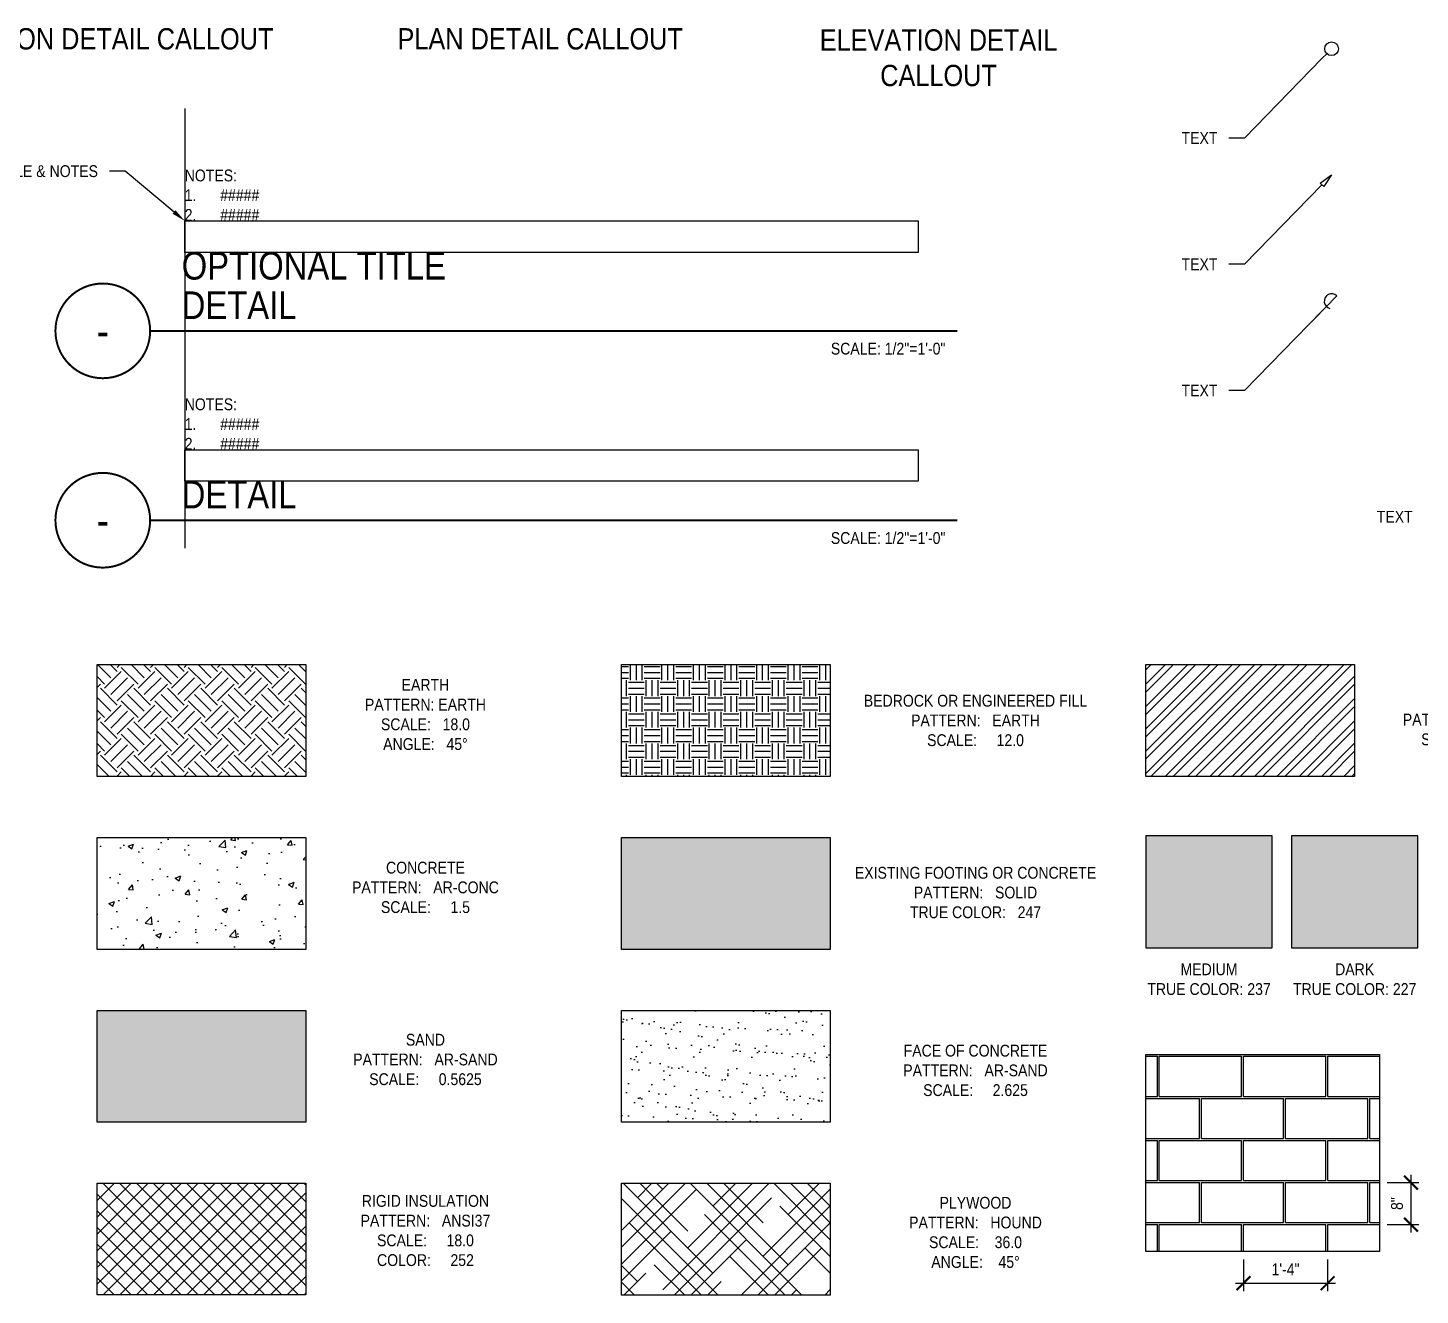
# Model space of a CAD drawing. Header units: inches. Extents: x -2661 to 42767, y -1222 to 9099.
# Drawn here: x 28853.5 to 29118.2, y 1287.7 to 1528.6 of the extents above; entities that cross this region are included whole.
import ezdxf
from ezdxf import colors
from ezdxf.entities.mleader import LeaderData, LeaderLine
from ezdxf.enums import TextEntityAlignment as Align
from ezdxf.math import Vec2, Vec3

# ---------------------------------------------------------------- set-up
doc = ezdxf.new("R2010")
doc.units = ezdxf.units.IN
doc.header["$LTSCALE"] = 12
doc.header["$MEASUREMENT"] = 0
doc.header["$PDMODE"] = 3
doc.linetypes.add('HIDDEN2', pattern=[0.1875, 0.125, -0.0625])
doc.layers.get('0').update_dxf_attribs({"linetype": 'CONTINUOUS'})
doc.layers.get('DefPoints').update_dxf_attribs({"color": 251, "linetype": 'CONTINUOUS'})
doc.layers.add('DESIGNER COMMENTS', color=221, linetype='CONTINUOUS', plot=False)
for name, color, linetype in [('S-ANNO-DIMS', 2, 'CONTINUOUS'), ('S-ANNO-NOTE', 4, 'CONTINUOUS'), ('S-ANNO-NOTE-EXIST', 251, 'CONTINUOUS')]:
    doc.layers.add(name, color=color, linetype=linetype)
doc.layers.add('S-ANNO-NONPLOT', color=253, linetype='CONTINUOUS', plot=False, transparency=0.5)
for name, color, linetype, true_color, transparency in [('S-HATCH-SOIL', 7, 'CONTINUOUS', 0x8f8f8f, 0.8), ('S-POCHE-227', 7, 'CONTINUOUS', 0xe3e3e3, 0.8), ('S-POCHE-237', 7, 'CONTINUOUS', 0xededed, 0.8), ('S-POCHE-247', 7, 'CONTINUOUS', 0xf7f7f7, 0.8)]:
    doc.layers.add(name, color=color, linetype=linetype, true_color=true_color, transparency=transparency)
doc.layers.add('S-HATCH1', color=1, linetype='CONTINUOUS', transparency=0.5)
doc.layers.add('S-HATCH2', color=2, linetype='CONTINUOUS', transparency=0.5)
doc.styles.add('Arial', font='arial.ttf', dxfattribs={"width": 0.85})
doc.dimstyles.new('DIM-24_Se', dxfattribs={"dimscale": 24, "dimtxt": 0.09375, "dimasz": 0.109375, "dimexe": 0.0625, "dimexo": 0.0625, "dimgap": 0.0625, "dimtad": 1, "dimdec": 4, "dimzin": 11, "dimdsep": 46, "dimlunit": 4, "dimtxsty": 'Arial', "dimblk": 'ARCHTICK', "dimcen": 0.125, "dimdle": 0.0625, "dimclrd": 256, "dimclre": 256, "dimclrt": 4, "dimadec": 0, "dimazin": 0, "dimtfac": 0.75, "dimtdec": 4, "dimtmove": 0, "dimatfit": 3, "dimfxl": 1, "dimfrac": 1, "dimtolj": 1, "dimtzin": 0, "dimarcsym": 0})

# ---------------------------------------------------------------- blocks, each defined once
blk = doc.blocks.new('_ARCHTICK')
at = {"color": 0, "linetype": 'ByBlock', "const_width": 0.15}
blk.add_lwpolyline([(-0.5, -0.5), (0.5, 0.5)], dxfattribs=at)
blk = doc.blocks.new('*D1617')
at = {"layer": 'DefPoints', "color": 0, "transparency": 16777216}
for p in [(29084.59, 1295.96), (29100.59, 1295.96), (29100.59, 1289.96)]:
    blk.add_point(p, dxfattribs=at)
at = {"layer": 'S-ANNO-DIMS', "lineweight": -2, "transparency": 16777216}
for p, q in [((29084.59, 1294.46), (29084.59, 1288.46)), ((29100.59, 1294.46), (29100.59, 1288.46)), ((29083.09, 1289.96), (29102.09, 1289.96))]:
    blk.add_line(p, q, dxfattribs=at)
at = {"layer": 'S-ANNO-DIMS', "lineweight": -2, "transparency": 16777216, "xscale": 2.625, "yscale": 2.625, "zscale": 2.625, "rotation": 180}
blk.add_blockref('_ARCHTICK', (29084.59, 1289.96), dxfattribs=at)
at = {"layer": 'S-ANNO-DIMS', "lineweight": -2, "transparency": 16777216, "xscale": 2.625, "yscale": 2.625, "zscale": 2.625}
blk.add_blockref('_ARCHTICK', (29100.59, 1289.96), dxfattribs=at)
at = {"layer": 'S-ANNO-DIMS', "color": 4, "transparency": 16777216, "insert": (29092.59, 1292.59), "char_height": 2.25, "attachment_point": 5, "style": 'Arial'}
blk.add_mtext('\\A1;1\'-4"', dxfattribs=at)
blk = doc.blocks.new('*D1618')
at = {"layer": 'DefPoints', "color": 0, "transparency": 16777216}
for p in [(29110.44, 1309.09), (29116.44, 1309.09), (29110.44, 1301.09)]:
    blk.add_point(p, dxfattribs=at)
at = {"layer": 'S-ANNO-DIMS', "lineweight": -2, "transparency": 16777216}
for p, q in [((29116.44, 1299.59), (29116.44, 1310.59)), ((29111.94, 1309.09), (29117.94, 1309.09)), ((29111.94, 1301.09), (29117.94, 1301.09))]:
    blk.add_line(p, q, dxfattribs=at)
at = {"layer": 'S-ANNO-DIMS', "lineweight": -2, "transparency": 16777216, "xscale": 2.625, "yscale": 2.625, "zscale": 2.625}
for p, rotation in [((29116.44, 1309.09), 90), ((29116.44, 1301.09), 270)]:
    blk.add_blockref('_ARCHTICK', p, dxfattribs=dict(at, rotation=rotation))
at = {"layer": 'S-ANNO-DIMS', "color": 4, "transparency": 16777216, "insert": (29113.79, 1305.09), "char_height": 2.25, "attachment_point": 5, "rotation": 90, "style": 'Arial'}
blk.add_mtext('\\A1;8"', dxfattribs=at)
blk = doc.blocks.new('_DotBlank')
at = {"color": 0, "lineweight": -2}
blk.add_line((-0.5, 0), (-1, 0), dxfattribs=at)
blk.add_circle((0, 0), 0.5, dxfattribs=at)
blk = doc.blocks.new('ARROW-LOOP')
at = {"color": 0}
blk.add_lwpolyline([(-1.81, 0), (0.54, 0, 1.317177), (-0.46, -0.28)], format="xyb", dxfattribs=at)
blk = doc.blocks.new('_ClosedBlank')
at = {"color": 0, "linetype": 'ByBlock', "lineweight": -2}
for p, q in [((-1, 0.17), (0, 0)), ((-1, 0.17), (-1, -0.17)), ((0, 0), (-1, -0.17))]:
    blk.add_line(p, q, dxfattribs=at)
blk = doc.blocks.new('*U693')
at = {"const_width": 0.375}
for points in [[(-9, 0, -1), (9, 0, 3.732051)], [(-9, 0, 1), (9, 0, -3.732051)]]:
    blk.add_lwpolyline(points, format="xyb", dxfattribs=at)
blk.add_lwpolyline([(9, 0), (162.42, 0)], dxfattribs=at)
blk.add_circle((0, 0), 9)
at = {"style": 'Arial', "width": 0.85}
for tag, p in [('DWG_TITLE_1', (15, 12.38)), ('DWG_TITLE_2', (15, 4.88))]:
    blk.add_attdef(tag, text='', height=5.25, dxfattribs=at).set_placement(p, align=Align.MIDDLE_LEFT)
blk.add_attdef('#', text='', height=6, dxfattribs=at).set_placement((0, 0), align=Align.MIDDLE_CENTER)
blk.add_attdef('SCALE', text='', height=2.25, dxfattribs=at).set_placement((160.17, -2.25), align=Align.TOP_RIGHT)

msp = doc.modelspace()

# ---------------------------------------------------------------- hatches: boundary and pattern name
at = {"layer": 'S-HATCH-SOIL'}
h = msp.add_hatch(dxfattribs=at)
h.set_pattern_fill('EARTH', color=256, scale=18, angle=45, style=0)
h.set_pattern_definition([(45, (21672.857, -1724.0487), (4e-16, 6.363961), [4.5, -4.5]), (45, (21671.664, -1722.8555), (4e-16, 6.363961), [4.5, -4.5]), (45, (21670.4707, -1721.6622), (4e-16, 6.363961), [4.5, -4.5]), (135, (21670.4707, -1720.8667), (-6.363961, 1e-15), [4.5, -4.5]), (135, (21671.664, -1719.6735), (-6.363961, 1e-15), [4.5, -4.5]), (135, (21672.857, -1718.4803), (-6.363961, 1e-15), [4.5, -4.5])])
h.paths.add_polyline_path([(28866.69646, 1407.55537), (28906.37426, 1407.55537), (28906.37426, 1386.29209), (28866.69646, 1386.29209)])
h = msp.add_hatch(dxfattribs=at)
h.set_pattern_fill('EARTH', color=256, scale=12, style=0)
h.set_pattern_definition([(0, (21719.69, -1724.0487), (3, 3), [3, -3]), (0, (21719.69, -1722.9237), (3, 3), [3, -3]), (0, (21719.69, -1721.7987), (3, 3), [3, -3]), (90, (21720.065, -1721.4237), (-3, 3), [3, -3]), (90, (21721.19, -1721.4237), (-3, 3), [3, -3]), (90, (21722.315, -1721.4237), (-3, 3), [3, -3])])
h.paths.add_polyline_path([(28966.37426, 1407.55537), (29006.05207, 1407.55537), (29006.05207, 1386.29209), (28966.37426, 1386.29209)])
at = {"layer": 'S-HATCH1'}
h = msp.add_hatch(dxfattribs=at)
h.set_pattern_fill('STEEL', color=256, scale=24, style=0)
h.set_pattern_definition([(45, (21925.0577, -1691.1804), (-2.1213203, 2.1213203), []), (45, (21925.0577, -1689.6804), (-2.1213203, 2.1213203), [])])
h.paths.add_polyline_path([(29066.05207, 1407.55537), (29105.72988, 1407.55537), (29105.72988, 1386.29209), (29066.05207, 1386.29209)])
at = {"layer": 'S-HATCH1', "linetype": 'HIDDEN2', "ltscale": 0.75}
h = msp.add_hatch(dxfattribs=at)
h.set_pattern_fill('AR-B816C', color=256, style=0)
h.set_pattern_definition([(0, (29068.5925, 1317.086), (8, 8), [15.625, -0.375]), (0, (29060.5925, 1317.461), (8, 8), [15.625, -0.375]), (90, (29068.5925, 1317.086), (-8, 8), [-8.375, 7.625]), (90, (29068.2175, 1317.086), (-8, 8), [-8.375, 7.625])])
h.paths.add_polyline_path([(29066.05207, 1333.40347), (29110.43812, 1333.40347), (29110.43812, 1295.96375), (29066.05207, 1295.96375)])
at = {"layer": 'S-HATCH1'}
h = msp.add_hatch(dxfattribs=at)
h.set_pattern_fill('ANSI37', color=252, scale=18, style=0)
h.set_pattern_definition([(45, (21672.8572, -1691.137), (-1.59099026, 1.59099026), []), (135, (21672.8572, -1691.137), (-1.59099026, -1.59099026), [])])
h.paths.add_polyline_path([(28866.69646, 1308.99367), (28906.37426, 1308.99367), (28906.37426, 1287.7304), (28866.69646, 1287.7304)])
h = msp.add_hatch(dxfattribs=at)
h.set_pattern_fill('HOUND', color=252, scale=36, angle=45, style=0)
h.set_pattern_definition([(45, (23848.0256, 7e-13), (4.7729708, 7.9549513), [36, -18]), (135, (23848.0256, 7e-13), (4.7729708, -7.9549513), [36, -18])])
h.paths.add_polyline_path([(28966.37426, 1308.95028), (29006.05207, 1308.95028), (29006.05207, 1287.687), (28966.37426, 1287.687)])
at = {"layer": 'S-HATCH2'}
h = msp.add_hatch(dxfattribs=at)
h.set_pattern_fill('AR-CONC', color=256, scale=1.5, style=0)
h.set_pattern_definition([(50, (21672.857, -1724.049), (10.758903, -0.941282), [1.125, -12.375]), (355, (21672.857, -1724.049), (-2.08127, 11.282882), [0.9, -9.9]), (100.45144, (21673.754, -1724.127), (8.677633, 10.3416), [0.956103, -10.517132]), (46.1842, (21672.857, -1721.049), (16.00862, -2.48279), [1.6875, -18.5625]), (96.63564, (21674.191, -1721.256), (14.01993, 14.61178), [1.434155, -15.775706]), (351.18416, (21672.857, -1721.049), (14.01993, 14.61178), [1.35, -14.85]), (21, (21674.357, -1721.799), (8.953606, -6.039283), [1.125, -12.375]), (326, (21674.357, -1721.799), (3.64973, 10.87725), [0.9, -9.9]), (71.45144, (21675.103, -1722.302), (12.603336, 4.837967), [0.956103, -10.517132]), (37.5, (21672.857, -1724.0487), (0.1823978, 4.9934078), [0, -9.78, 0, -10.05, 0, -9.9375]), (7.5, (21672.857, -1724.0487), (3.946043, 5.9161757), [0, -5.73, 0, -9.555, 0, -3.7875]), (327.5, (21669.512, -1724.0487), (8.0073365, -0.338323), [0, -3.75, 0, -11.7, 0, -15.525]), (317.5, (21668.012, -1724.049), (8.7477925, 1.501575), [0, -4.875, 0, -7.77, 0, -11.025])])
h.paths.add_polyline_path([(28866.69646, 1374.687), (28906.37426, 1374.687), (28906.37426, 1353.42373), (28866.69646, 1353.42373)])
h = msp.add_hatch(dxfattribs=at)
h.set_pattern_fill('AR-SAND', color=256, scale=0.5625, angle=30, style=0)
h.set_pattern_definition([(67.5, (21672.8572, -1724.0487), (-0.57260572, 0.92091468), [0, -0.855, 0, -0.95625, 0, -0.9140625]), (37.5, (21672.8572, -1724.0487), (0.06839919, 1.87252793), [0, -0.46125, 0, -0.770625, 0, -0.2953125]), (357.5, (21672.258, -1724.3947), (1.51542925, 0.87860915), [0, -0.28125, 0, -1.0125, 0, -1.321875]), (347.5, (21672.258, -1724.3947), (1.21755613, 1.27302336), [0, -0.140625, 0, -0.66375, 0, -0.759375])])
h.paths.add_polyline_path([(28866.69646, 1341.81864), (28906.37426, 1341.81864), (28906.37426, 1320.55537), (28866.69646, 1320.55537)])
h = msp.add_hatch(dxfattribs=at)
h.set_pattern_fill('AR-SAND', color=256, scale=2.625, angle=30, style=0)
h.set_pattern_definition([(67.5, (21719.69, -1724.0487), (-2.67216, 4.2976018), [0, -3.99, 0, -4.4625, 0, -4.265625]), (37.5, (21719.69, -1724.049), (0.319196, 8.7384637), [0, -2.1525, 0, -3.59625, 0, -1.378125]), (357.5, (21716.894, -1725.663), (7.0720031, 4.100176), [0, -1.3125, 0, -4.725, 0, -6.16875]), (347.5, (21716.894, -1725.663), (5.6819286, 5.9407757), [0, -0.65625, 0, -3.0975, 0, -3.54375])])
h.paths.add_polyline_path([(28966.37426, 1341.81864), (29006.05207, 1341.81864), (29006.05207, 1320.55537), (28966.37426, 1320.55537)])
at = {"layer": 'S-POCHE-227'}
h = msp.add_hatch(color=256, dxfattribs=at)
h.dxf.hatch_style = 1
h.paths.add_polyline_path([(29093.72988, 1353.73412), (29117.72988, 1353.73412), (29117.72988, 1374.9974), (29093.72988, 1374.9974)])
at = {"layer": 'S-POCHE-237'}
h = msp.add_hatch(color=256, dxfattribs=at)
h.dxf.hatch_style = 1
h.paths.add_polyline_path([(29066.05207, 1374.9974), (29066.05207, 1353.73412), (29090.05207, 1353.73412), (29090.05207, 1374.9974)])
at = {"layer": 'S-POCHE-247'}
h = msp.add_hatch(color=256, dxfattribs=at)
h.dxf.hatch_style = 1
h.paths.add_polyline_path([(28966.37426, 1374.687), (29006.05207, 1374.687), (29006.05207, 1353.42373), (28966.37426, 1353.42373)])

# ---------------------------------------------------------------- linework, layer by layer
at = {"layer": 'DESIGNER COMMENTS'}
for p, q in [((28883.35034, 1513.23132), (28883.35034, 1465.69105)), ((28883.35034, 1477.23132), (28883.35034, 1429.69105))]:
    msp.add_line(p, q, dxfattribs=at)
for points in [[(28883.35034, 1491.9081), (29022.76854, 1491.9081), (29022.76854, 1485.9081), (28883.35034, 1485.9081)], [(28883.35034, 1448.4081), (29022.76854, 1448.4081), (29022.76854, 1442.4081), (28883.35034, 1442.4081)]]:
    msp.add_lwpolyline(points, close=True, dxfattribs=at)
at = {"layer": 'S-ANNO-NONPLOT', "linetype": 'ByBlock'}
for points in [[(28866.69646, 1407.55537), (28906.37426, 1407.55537), (28906.37426, 1386.29209), (28866.69646, 1386.29209)], [(28966.37426, 1407.55537), (29006.05207, 1407.55537), (29006.05207, 1386.29209), (28966.37426, 1386.29209)], [(29066.05207, 1407.55537), (29105.72988, 1407.55537), (29105.72988, 1386.29209), (29066.05207, 1386.29209)], [(28866.69646, 1374.687), (28906.37426, 1374.687), (28906.37426, 1353.42373), (28866.69646, 1353.42373)], [(28966.37426, 1374.687), (29006.05207, 1374.687), (29006.05207, 1353.42373), (28966.37426, 1353.42373)], [(29066.05207, 1374.9974), (29066.05207, 1353.73412), (29090.05207, 1353.73412), (29090.05207, 1374.9974), (29066.05207, 1374.9974)], [(29093.72988, 1353.73412), (29117.72988, 1353.73412), (29117.72988, 1374.9974), (29093.72988, 1374.9974), (29093.72988, 1353.73412)], [(28866.69646, 1341.81864), (28906.37426, 1341.81864), (28906.37426, 1320.55537), (28866.69646, 1320.55537)], [(28966.37426, 1341.81864), (29006.05207, 1341.81864), (29006.05207, 1320.55537), (28966.37426, 1320.55537)], [(29066.05207, 1333.40347), (29110.43812, 1333.40347), (29110.43812, 1295.96375), (29066.05207, 1295.96375)], [(28866.69646, 1308.99367), (28906.37426, 1308.99367), (28906.37426, 1287.7304), (28866.69646, 1287.7304)], [(28966.37426, 1308.95028), (29006.05207, 1308.95028), (29006.05207, 1287.687), (28966.37426, 1287.687)]]:
    msp.add_lwpolyline(points, close=True, dxfattribs=at)

# ---------------------------------------------------------------- block references
at = {"layer": 'S-ANNO-NOTE'}
for p, values in [((28867.77598, 1470.98996), {'#': '-', 'DWG_TITLE_1': 'OPTIONAL TITLE', 'DWG_TITLE_2': 'DETAIL', 'SCALE': 'SCALE: 1/2"=1\'-0"'}), ((28867.77598, 1434.98996), {'#': '-', 'DWG_TITLE_2': 'DETAIL', 'SCALE': 'SCALE: 1/2"=1\'-0"'})]:
    msp.add_blockref('*U693', p, dxfattribs=at).add_auto_attribs(values)

# ---------------------------------------------------------------- texts
at = {"layer": 'S-ANNO-NOTE', "color": 191, "char_height": 4.05, "attachment_point": 8, "style": 'Arial'}
for s, insert in [('SECTION DETAIL CALLOUT', (28868.68427, 1524.42573)), ('PLAN DETAIL CALLOUT', (28950.9148, 1524.42573))]:
    msp.add_mtext(s, dxfattribs=dict(at, insert=insert))
at = {"layer": 'S-ANNO-NOTE', "color": 191, "insert": (29026.63768, 1517.45567), "char_height": 4.05, "width": 46.1001978, "attachment_point": 8, "style": 'Arial'}
msp.add_mtext('ELEVATION DETAIL CALLOUT', dxfattribs=at)
at = {"layer": 'S-ANNO-NOTE', "char_height": 2.25, "style": 'Arial'}
for s, insert, width, attachment_point in [('NOTES:\\P\\pxi-3,l3,t3;1.^I#####\\P2.^I#####', (28883.35034, 1491.9081), 137.8788787, 7), ('NOTES:\\P\\pxi-3,l3,t3;1.^I#####\\P2.^I#####', (28883.35034, 1448.4081), 137.8788787, 7), ('EARTH\\PPATTERN: EARTH\\PSCALE:   18.0\\PANGLE:   45%%D', (28929.10961, 1398.05756), 58.8453495, 5), ('\\pxqc;BEDROCK OR ENGINEERED FILL\\PPATTERN:   EARTH \\PSCALE:     12.0', (29033.6627, 1396.92373), 58.8453495, 5), ('STEEL\\PPATTERN:^ISTEEL \\PSCALE:^I24.0', (29126.09822, 1397.07893), 58.8453495, 5), ('CONCRETE\\PPATTERN:   AR-CONC \\PSCALE:     1.5', (28929.10961, 1365.18919), 58.8453495, 5), ('EXISTING FOOTING OR CONCRETE\\PPATTERN:   SOLID\\PTRUE COLOR:   247', (29033.6627, 1364.21056), 58.8453495, 5), ('MEDIUM \\PTRUE COLOR: 237', (29078.05207, 1347.73412), 58.8453495, 5), ('DARK\\PTRUE COLOR: 227', (29105.72988, 1347.73412), 58.8453495, 5), ('SAND\\PPATTERN:   AR-SAND \\PSCALE:     0.5625', (28929.10961, 1332.47603), 58.8453495, 5), ('FACE OF CONCRETE\\PPATTERN:   AR-SAND \\PSCALE:     2.625', (29033.6627, 1330.39866), 58.8453495, 5), ('RIGID INSULATION\\PPATTERN:   ANSI37 \\PSCALE:     18.0\\PCOLOR:     252', (28929.10961, 1299.96145), 58.8453495, 5), ('PLYWOOD\\PPATTERN:   HOUND \\PSCALE:    36.0\\PANGLE:    45%%D', (29033.6627, 1299.60766), 58.8453495, 5)]:
    msp.add_mtext(s, dxfattribs=dict(at, insert=insert, width=width, attachment_point=attachment_point))
at = {"layer": 'S-ANNO-NOTE-EXIST', "insert": (29113.353, 1435.65327), "char_height": 2.25, "width": 17.834573, "attachment_point": 5, "style": 'Arial'}
msp.add_mtext('TEXT', dxfattribs=at)

# ---------------------------------------------------------------- dimensions: what is measured, and where the dimension line sits
at = {"layer": 'S-ANNO-DIMS'}
for base, p1, p2, angle, picture, middle in [((29116.43812, 1309.08625), (29110.43812, 1301.08625), (29110.43812, 1309.08625), 270, '*D1618', (29113.78933, 1305.08625)), ((29100.59246, 1289.96375), (29084.59246, 1295.96375), (29100.59246, 1295.96375), 180, '*D1617', (29092.59246, 1292.59336))]:
    dim = msp.add_linear_dim(base=base, p1=p1, p2=p2, angle=angle, dimstyle='DIM-24_Se', dxfattribs=at)
    dim.commit()
    dim.dimension.update_dxf_attribs({"geometry": picture, "text_midpoint": middle})

# ---------------------------------------------------------------- leaders
at = {"layer": 'S-ANNO-NOTE'}
ml = msp.add_multileader_mtext('Standard', dxfattribs=at)
ml.set_content('\\A1;TEXT', color=4, style='Arial')
ml.set_leader_properties(color=2)
ml.set_arrow_properties(name='DOTBLANK')
ml.build(insert=Vec2(0, 0))
ml.multileader.update_dxf_attribs({"dogleg_length": 0.36, "arrow_head_size": 2.625, "scale": 24})
ctx = ml.context
ctx.base_point, ctx.scale, ctx.char_height, ctx.arrow_head_size, ctx.landing_gap_size, ctx.plane_origin = Vec3(29224.71963, 1507.65327), 24, 2.25, 2.625, 2.16, Vec3(29282.03035, 1805.9881)
ctx.text_align_type = 2
notes = []
notes.append((ctx, [(0, (1, 1, 0), (29238.75165, 1507.65327), (-1, 0), 3, [(0, [(29255.29412, 1524.62384)], 0, [])])]))
ctx.mtext.insert, ctx.mtext.width, ctx.mtext.defined_height, ctx.mtext.alignment, ctx.mtext.flow_direction = Vec3(29233.59165, 1508.77827), 48, 7.54853, 3, 5
ml = msp.add_multileader_mtext('Standard', dxfattribs=at)
ml.set_content('\\A1;{\\C256;TEXT IS BOTTOM LEFT JUSTIFIED TO KEEP CONSISTENT GAP BETWEEN DETAIL TITLE & NOTES}', color=4, style='Arial')
ml.set_leader_properties(color=2)
ml.build(insert=Vec2(0, 0))
ml.multileader.update_dxf_attribs({"dogleg_length": 0.125, "arrow_head_size": 2.625, "scale": 24})
ctx = ml.context
ctx.base_point, ctx.scale, ctx.char_height, ctx.arrow_head_size, ctx.landing_gap_size, ctx.plane_origin = Vec3(28821.12016, 1501.32868), 24, 2.25, 2.625, 2.16, Vec3(28945.66096, 2049.09701)
ctx.text_align_type = 2
notes.append((ctx, [(0, (1, 1, 0), (28872.02455, 1501.32868), (-1, 0), 3, [(0, [(28883.35034, 1491.9081)], 0, [])])]))
ctx.mtext.insert, ctx.mtext.width, ctx.mtext.defined_height, ctx.mtext.alignment, ctx.mtext.flow_direction = Vec3(28866.86455, 1502.47977), 43.6773346, 25.3416, 3, 5
ml = msp.add_multileader_mtext('Standard', dxfattribs=at)
ml.set_content('\\A1;TEXT', color=4, style='Arial')
ml.set_leader_properties(color=2)
ml.build(insert=Vec2(0, 0))
ml.multileader.update_dxf_attribs({"dogleg_length": 0.36, "arrow_head_size": 2.625, "scale": 24})
ctx = ml.context
ctx.base_point, ctx.scale, ctx.char_height, ctx.arrow_head_size, ctx.landing_gap_size, ctx.plane_origin = Vec3(29224.71963, 1483.65327), 24, 2.25, 2.625, 2.16, Vec3(29282.03035, 1781.9881)
ctx.text_align_type = 2
notes.append((ctx, [(0, (1, 1, 0), (29238.75165, 1483.65327), (-1, 0), 3, [(0, [(29255.29412, 1500.62384)], 0, [])])]))
ctx.mtext.insert, ctx.mtext.width, ctx.mtext.alignment, ctx.mtext.flow_direction = Vec3(29233.59165, 1484.77827), 48, 3, 5
at = {"layer": 'S-ANNO-NOTE', "color": 191}
ml = msp.add_multileader_mtext('Standard', dxfattribs=at)
ml.set_content('(LEADER w/ DIFFERENT ARROWS)', color=191, style='Arial')
ml.set_leader_properties(color=191)
ml.build(insert=Vec2(0, 0))
ml.multileader.update_dxf_attribs({"text_right_attachment_type": 3, "dogleg_length": 0.36, "arrow_head_size": 1.75, "scale": 16})
ctx = ml.context
ctx.base_point, ctx.scale, ctx.char_height, ctx.arrow_head_size, ctx.landing_gap_size, ctx.plane_origin = Vec3(28362.15687, 1501.92148), 16, 1.5, 1.75, 1.44, Vec3(28315.58502, 1799.02971)
ctx.right_attachment = 3
notes.append((ctx, [(0, (1, 1, 0), (28360.15687, 1501.92148), (1, 0), 2, [(0, [(28345.62609, 1501.92148)], 0, [])])]))
ctx.mtext.insert, ctx.mtext.width, ctx.mtext.defined_height, ctx.mtext.flow_direction = Vec3(28363.59687, 1502.89198), 39.9616719, 6.10855, 5
at = {"layer": 'S-ANNO-NOTE'}
ml = msp.add_multileader_mtext('Standard', dxfattribs=at)
ml.set_content('TEXT', color=4, style='Arial')
ml.set_leader_properties(color=2)
ml.set_arrow_properties(name='ARROW-LOOP')
ml.build(insert=Vec2(0, 0))
ml.multileader.update_dxf_attribs({"dogleg_length": 0.36, "arrow_head_size": 2.625, "scale": 24})
ctx = ml.context
ctx.base_point, ctx.scale, ctx.char_height, ctx.arrow_head_size, ctx.landing_gap_size, ctx.plane_origin = Vec3(29224.71963, 1459.65327), 24, 2.25, 2.625, 2.16, Vec3(29282.03035, 1757.9881)
ctx.text_align_type = 2
notes.append((ctx, [(0, (1, 1, 0), (29238.75165, 1459.65327), (-1, 0), 3, [(0, [(29255.29412, 1476.62384)], 0, [])])]))
ctx.mtext.insert, ctx.mtext.width, ctx.mtext.alignment, ctx.mtext.flow_direction = Vec3(29233.59165, 1460.77827), 48, 3, 5
ml = msp.add_multileader_mtext('Standard', dxfattribs=at)
ml.set_content('TEXT', color=4, style='Arial')
ml.set_leader_properties(color=2)
ml.build(insert=Vec2(0, 0))
ml.multileader.update_dxf_attribs({"dogleg_length": 21.88349, "arrow_head_size": 2.625, "scale": 24})
ctx = ml.context
ctx.base_point, ctx.scale, ctx.char_height, ctx.arrow_head_size, ctx.landing_gap_size, ctx.plane_origin = Vec3(29224.71963, 1435.65327), 24, 2.25, 2.625, 2.16, Vec3(29292.83897, 1875.71432)
ctx.text_align_type = 2
notes.append((ctx, [(0, (1, 1, 0), (29238.75165, 1435.65327), (-1, 0), 3, [(0, [(29255.29412, 1435.65327), (29246.80884, 1444.13856)], 0, [])])]))
ctx.mtext.insert, ctx.mtext.width, ctx.mtext.alignment, ctx.mtext.flow_direction = Vec3(29233.59165, 1436.77827), 48, 3, 5
ml = msp.add_multileader_mtext('Standard', dxfattribs=at)
ml.set_content('TEXT', color=4, style='Arial')
ml.set_leader_properties(color=2)
ml.build(insert=Vec2(0, 0))
ml.multileader.update_dxf_attribs({"dogleg_length": 0.36, "arrow_head_size": 2.625, "scale": 24})
ctx = ml.context
ctx.base_point, ctx.scale, ctx.char_height, ctx.arrow_head_size, ctx.landing_gap_size, ctx.plane_origin = Vec3(29224.71963, 1411.65327), 24, 2.25, 2.625, 2.16, Vec3(29282.03035, 1709.9881)
ctx.text_align_type = 2
notes.append((ctx, [(0, (1, 1, 0), (29238.75165, 1411.65327), (-1, 0), 3, [(1, [(29255.29412, 1428.62384), (29255.29412, 1394.68271)], 0, [])])]))
ctx.mtext.insert, ctx.mtext.width, ctx.mtext.alignment, ctx.mtext.flow_direction = Vec3(29233.59165, 1412.77827), 48, 3, 5
at = {"layer": 'S-ANNO-NOTE-EXIST'}
ml = msp.add_multileader_mtext('Standard', dxfattribs=at)
ml.set_content('{\\C256;TEXT}', color=4, style='Arial')
ml.set_leader_properties(color=256)
ml.set_arrow_properties(name='DOTBLANK')
ml.build(insert=Vec2(0, 0))
ml.multileader.update_dxf_attribs({"dogleg_length": 0.36, "arrow_head_size": 2.625, "scale": 24})
ctx = ml.context
ctx.base_point, ctx.scale, ctx.char_height, ctx.arrow_head_size, ctx.landing_gap_size, ctx.plane_origin = Vec3(29070.77851, 1507.65327), 24, 2.25, 2.625, 2.16, Vec3(29129.46481, 1805.9881)
ctx.text_align_type = 2
notes.append((ctx, [(0, (1, 1, 0), (29084.81052, 1507.65327), (-1, 0), 3, [(0, [(29101.353, 1524.62384)], 0, [])])]))
ctx.mtext.insert, ctx.mtext.width, ctx.mtext.alignment, ctx.mtext.flow_direction = Vec3(29079.65052, 1508.77827), 48, 3, 5
ml = msp.add_multileader_mtext('Standard', dxfattribs=at)
ml.set_content('{\\C256;TEXT}', color=4, style='Arial')
ml.set_leader_properties(color=256)
ml.set_arrow_properties(name='CLOSEDBLANK')
ml.build(insert=Vec2(0, 0))
ml.multileader.update_dxf_attribs({"dogleg_length": 0.36, "arrow_head_size": 2.625, "scale": 24})
ctx = ml.context
ctx.base_point, ctx.scale, ctx.char_height, ctx.arrow_head_size, ctx.landing_gap_size, ctx.plane_origin = Vec3(29070.77851, 1483.65327), 24, 2.25, 2.625, 2.16, Vec3(29129.46481, 1781.9881)
ctx.text_align_type = 2
notes.append((ctx, [(0, (1, 1, 0), (29084.81052, 1483.65327), (-1, 0), 3, [(0, [(29101.353, 1500.62384)], 0, [])])]))
ctx.mtext.insert, ctx.mtext.width, ctx.mtext.alignment, ctx.mtext.flow_direction = Vec3(29079.65052, 1484.77827), 48, 3, 5
ml = msp.add_multileader_mtext('Standard', dxfattribs=at)
ml.set_content('{\\C256;TEXT}', color=4, style='Arial')
ml.set_leader_properties(color=256)
ml.set_arrow_properties(name='ARROW-LOOP')
ml.build(insert=Vec2(0, 0))
ml.multileader.update_dxf_attribs({"dogleg_length": 0.36, "arrow_head_size": 2.625, "scale": 24})
ctx = ml.context
ctx.base_point, ctx.scale, ctx.char_height, ctx.arrow_head_size, ctx.landing_gap_size, ctx.plane_origin = Vec3(29070.77851, 1459.65327), 24, 2.25, 2.625, 2.16, Vec3(29129.46481, 1757.9881)
ctx.text_align_type = 2
notes.append((ctx, [(0, (1, 1, 0), (29084.81052, 1459.65327), (-1, 0), 3, [(0, [(29101.353, 1476.62384)], 0, [])])]))
ctx.mtext.insert, ctx.mtext.width, ctx.mtext.alignment, ctx.mtext.flow_direction = Vec3(29079.65052, 1460.77827), 48, 3, 5
for ctx, leaders in notes:
    for number, flags, end, landing, length, lines in leaders:
        leader = LeaderData()
        leader.index, (leader.has_last_leader_line, leader.has_dogleg_vector, leader.attachment_direction) = number, flags
        leader.last_leader_point, leader.dogleg_vector, leader.dogleg_length = Vec3(end), Vec3(landing), length
        for number, points, colour, breaks in lines:
            line = LeaderLine()
            line.index, line.vertices, line.color, line.breaks = number, Vec3.list(points), colors.encode_raw_color(colour), breaks
            leader.lines.append(line)
        ctx.leaders.append(leader)

doc.saveas('drawing.dxf')
